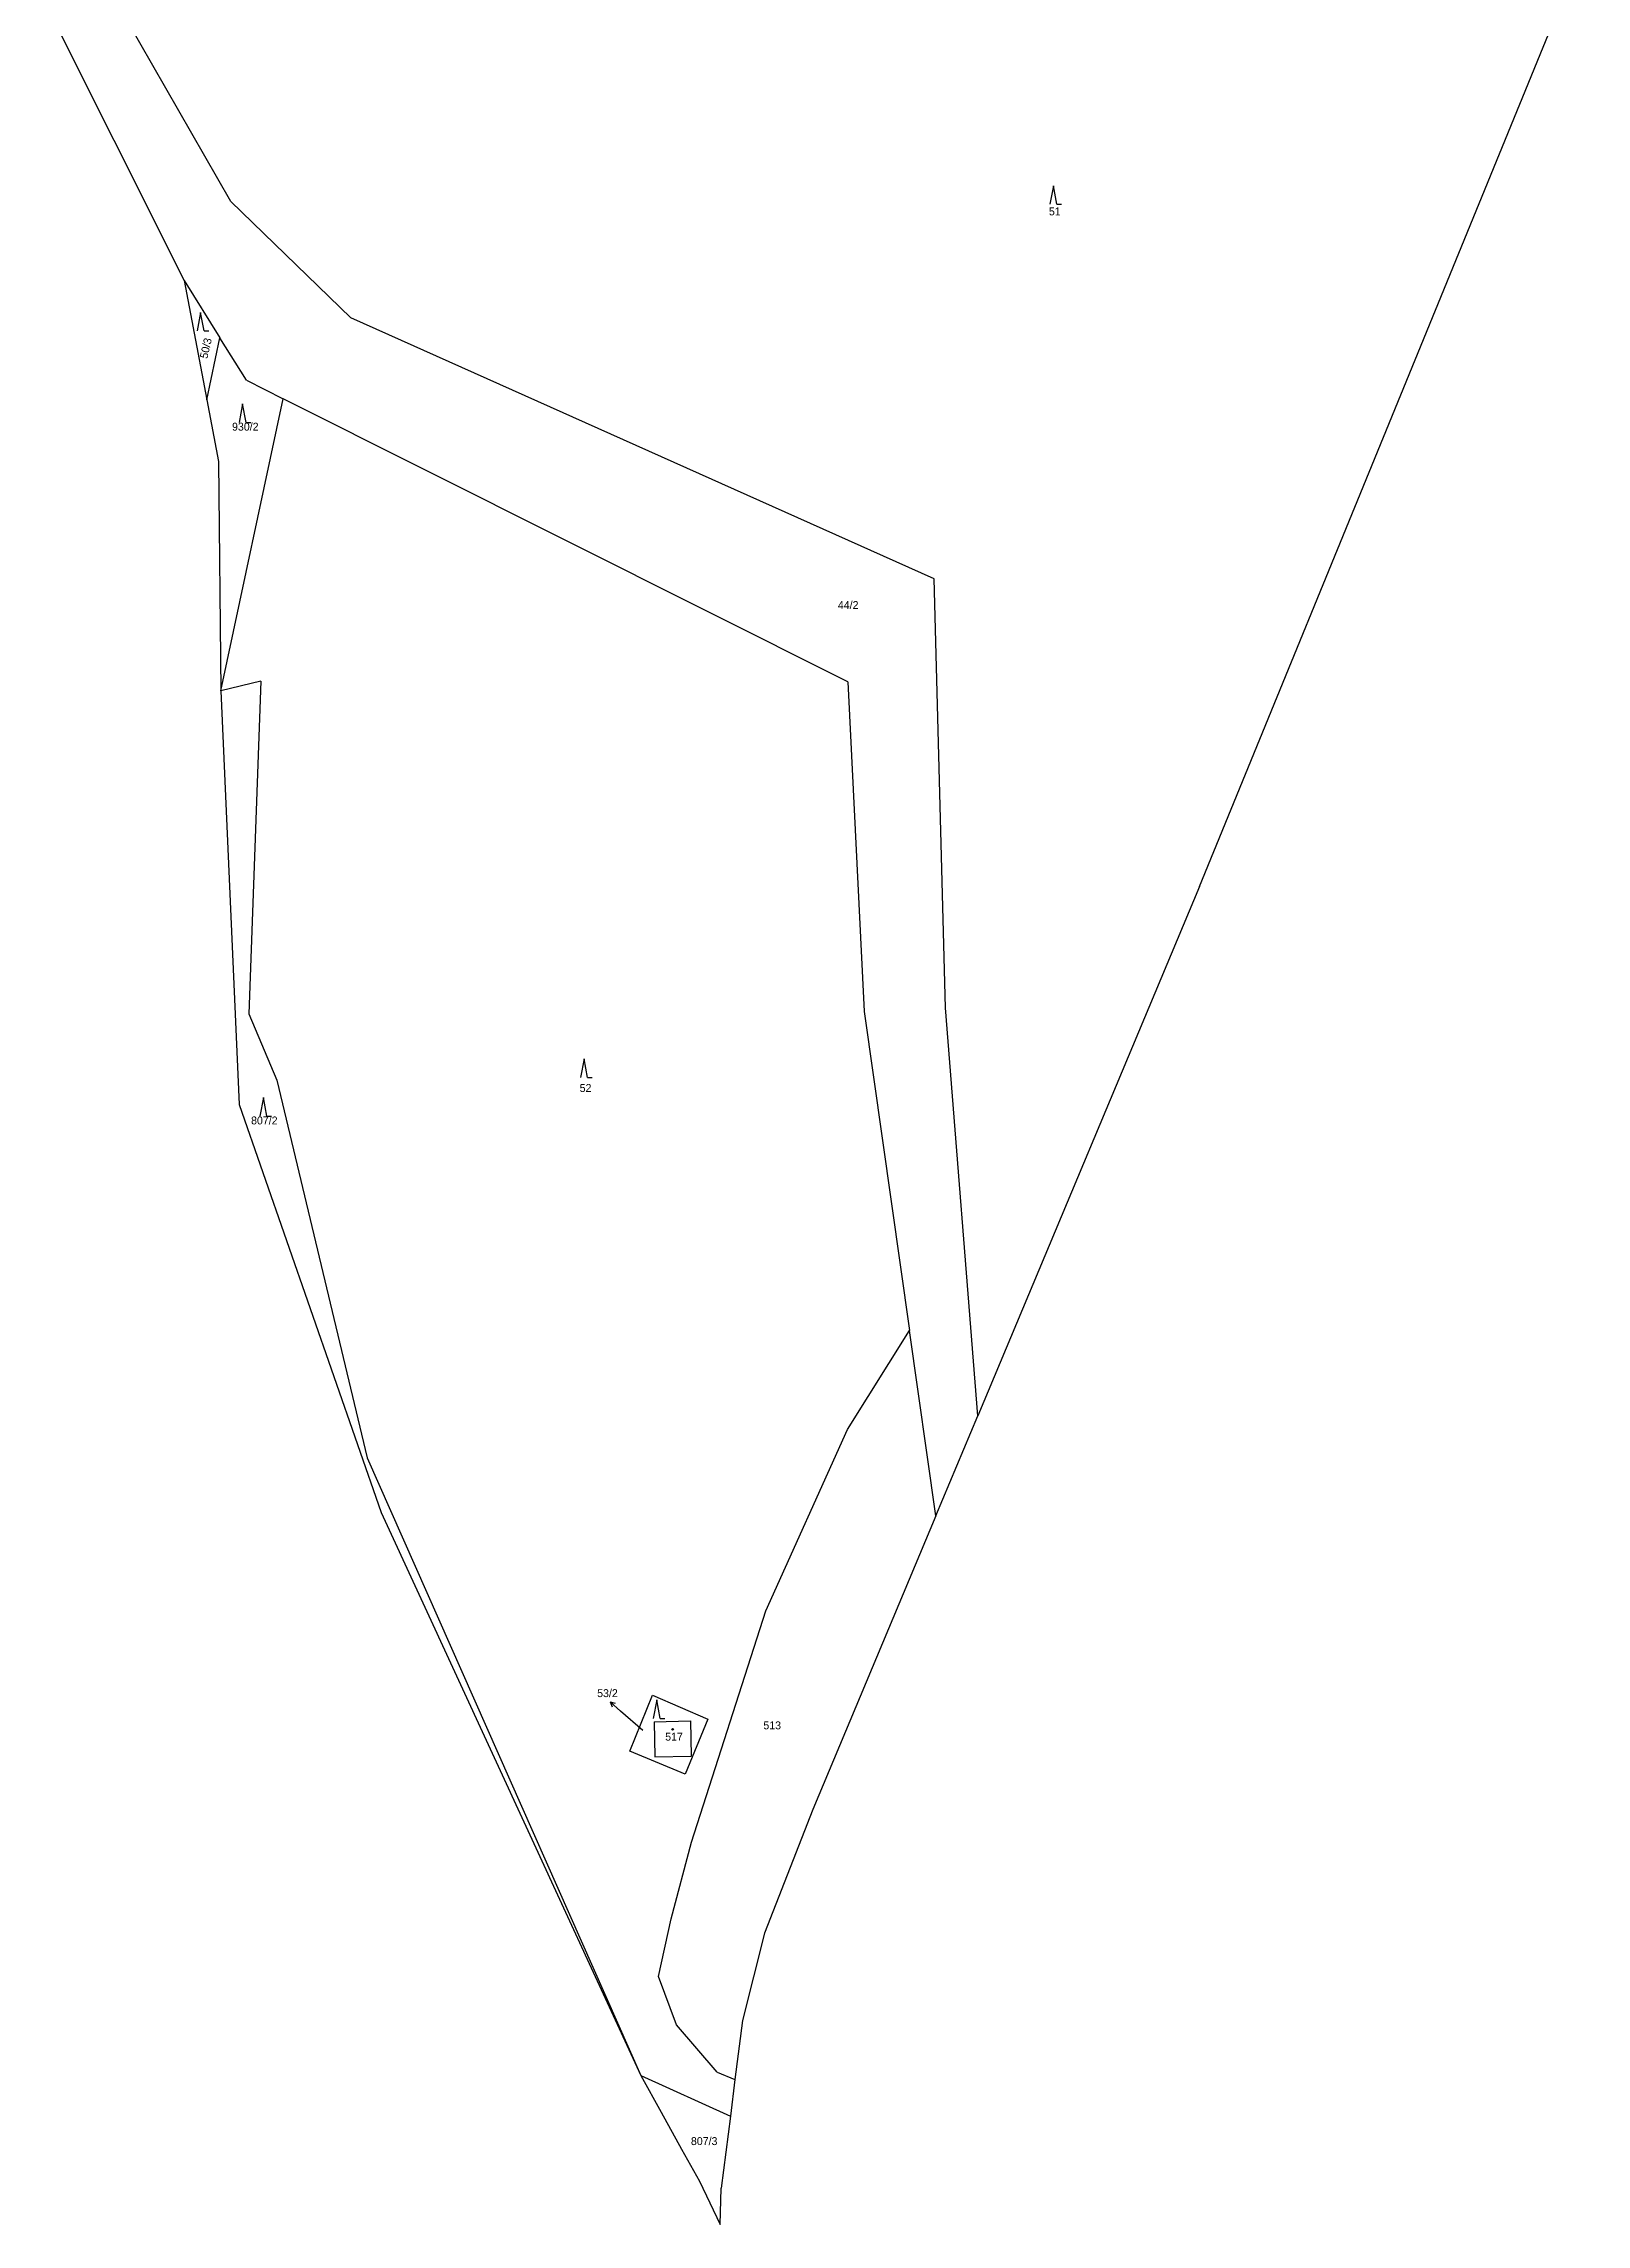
# Model space of a CAD drawing. Extents: x -781820 to -781273, y -1068784 to -1067834.
# Drawn here: x -781604.7 to -781273.2, y -1068783.7 to -1068315.2 of the extents above; entities that cross this region are included whole.
import ezdxf
from ezdxf.enums import TextEntityAlignment as Align

# ---------------------------------------------------------------- set-up
doc = ezdxf.new("R2010")
doc.units = 0
doc.linetypes.add('0_205_2', pattern=[0])
doc.linetypes.add('0_206_2', pattern=[0])
for name, color, linetype in [('1029', 1, 'CONTINUOUS'), ('18', 1, 'CONTINUOUS'), ('20502', 1, 'CONTINUOUS'), ('20600', 1, 'CONTINUOUS'), ('20602', 1, 'CONTINUOUS'), ('21900', 1, 'CONTINUOUS'), ('308', 1, 'CONTINUOUS'), ('404', 1, 'CONTINUOUS')]:
    doc.layers.add(name, color=color, linetype=linetype)

# ---------------------------------------------------------------- blocks, each defined once
blk = doc.blocks.new('4_02$0')
at = {"layer": '404', "color": 255, "linetype": 'CONTINUOUS'}
blk.add_circle((-0.01, 0), 0.175, dxfattribs=at)
blk = doc.blocks.new('1029$1')
at = {"layer": '1029', "color": 6, "linetype": 'CONTINUOUS'}
for p, q in [((0, 3), (-0.5, 2)), ((0, 0), (0, 3)), ((0, 3), (0.5, 2))]:
    blk.add_line(p, q, dxfattribs=at)
blk = doc.blocks.new('3_08$2')
at = {"layer": '308', "color": 255, "linetype": 'CONTINUOUS'}
for p, q in [((0, 4), (-0.75, 0)), ((0.75, 0), (0, 4)), ((0.75, 0), (1.75, 0))]:
    blk.add_line(p, q, dxfattribs=at)

msp = doc.modelspace()

# ---------------------------------------------------------------- linework, layer by layer
at = {"layer": '1029', "color": 255, "linetype": 'CONTINUOUS'}
msp.add_line((-781475.94, -1068677.58), (-781480.69, -1068673.42), dxfattribs=at)
at = {"layer": '20502', "color": 3, "linetype": '0_205_2'}
for p, q in [((-781604.65, -1068305.69), (-781574.45, -1068366.07)), ((-781574.45, -1068366.07), (-781569.61, -1068391.74)), ((-781569.61, -1068391.74), (-781567.1, -1068405)), ((-781567.1, -1068405), (-781566.6, -1068454.25)), ((-781566.6, -1068454.25), (-781562.67, -1068543.08)), ((-781562.67, -1068543.08), (-781532.14, -1068630.75)), ((-781532.14, -1068630.75), (-781476.35, -1068751.72)), ((-781476.35, -1068751.72), (-781471.99, -1068759.63)), ((-781471.99, -1068759.63), (-781467.63, -1068767.52)), ((-781467.63, -1068767.52), (-781463.75, -1068774.4)), ((-781463.75, -1068774.4), (-781459.29, -1068783.71))]:
    msp.add_line(p, q, dxfattribs=at)
at = {"layer": '20600', "color": 3, "linetype": 'CONTINUOUS'}
for p, q in [((-781412.97, -1068631.49), (-781439.41, -1068694.61)), ((-781439.41, -1068694.61), (-781449.8, -1068721.18)), ((-781449.8, -1068721.18), (-781454.5, -1068739.93)), ((-781454.5, -1068739.93), (-781456.11, -1068752.6)), ((-781456.11, -1068752.6), (-781457.11, -1068760.45))]:
    msp.add_line(p, q, dxfattribs=at)
at = {"layer": '20602', "color": 3, "linetype": '0_206_2'}
for p, q in [((-781309.99, -1068383.1), (-781273.19, -1068293.21)), ((-781356.32, -1068496.25), (-781309.99, -1068383.1)), ((-781356.32, -1068496.25), (-781403.96, -1068609.99)), ((-781412.97, -1068631.49), (-781403.96, -1068609.99)), ((-781457.11, -1068760.45), (-781459.08, -1068775.9)), ((-781459.29, -1068783.71), (-781459.08, -1068775.9))]:
    msp.add_line(p, q, dxfattribs=at)
at = {"layer": '21900', "color": 3, "linetype": 'CONTINUOUS'}
for p, q in [((-781564.45, -1068349.14), (-781592.45, -1068300.27)), ((-781538.61, -1068374.11), (-781564.45, -1068349.14)), ((-781574.45, -1068366.07), (-781566.76, -1068378.41)), ((-781569.61, -1068391.74), (-781566.76, -1068378.41)), ((-781561.06, -1068387.53), (-781566.76, -1068378.41)), ((-781413.29, -1068430.17), (-781538.61, -1068374.11)), ((-781561.06, -1068387.53), (-781553.19, -1068391.48)), ((-781566.6, -1068454.25), (-781553.19, -1068391.48)), ((-781431.86, -1068452.31), (-781553.19, -1068391.48)), ((-781410.91, -1068522.35), (-781413.29, -1068430.17)), ((-781557.98, -1068452.16), (-781566.6, -1068454.25)), ((-781557.98, -1068452.16), (-781560.59, -1068523.66)), ((-781431.86, -1068452.31), (-781428.35, -1068523.13)), ((-781560.59, -1068523.66), (-781554.57, -1068537.85)), ((-781428.35, -1068523.13), (-781418.62, -1068591.7)), ((-781403.96, -1068609.99), (-781410.91, -1068522.35)), ((-781554.57, -1068537.85), (-781535.13, -1068619.03)), ((-781431.94, -1068612.92), (-781418.62, -1068591.7)), ((-781412.97, -1068631.49), (-781418.62, -1068591.7)), ((-781449.5, -1068651.9), (-781431.94, -1068612.92)), ((-781535.13, -1068619.03), (-781476.35, -1068751.72)), ((-781465.42, -1068701.59), (-781449.5, -1068651.9)), ((-781478.71, -1068682.01), (-781473.83, -1068670.04)), ((-781473.83, -1068670.04), (-781461.97, -1068675.17)), ((-781473.47, -1068675.74), (-781465.66, -1068675.56)), ((-781473.47, -1068675.74), (-781473.3, -1068683.27)), ((-781461.97, -1068675.17), (-781466.81, -1068686.99)), ((-781465.66, -1068675.56), (-781465.49, -1068683.09)), ((-781466.81, -1068686.99), (-781478.71, -1068682.01)), ((-781473.3, -1068683.27), (-781465.49, -1068683.09)), ((-781469.81, -1068718.07), (-781465.42, -1068701.59)), ((-781472.55, -1068730.42), (-781469.81, -1068718.07)), ((-781468.71, -1068740.85), (-781472.55, -1068730.42)), ((-781459.93, -1068751.01), (-781468.71, -1068740.85)), ((-781476.35, -1068751.72), (-781457.11, -1068760.45)), ((-781459.93, -1068751.01), (-781456.11, -1068752.6))]:
    msp.add_line(p, q, dxfattribs=at)

# ---------------------------------------------------------------- block references
at = {"layer": '1029', "color": 0, "linetype": 'BYBLOCK', "rotation": 49}
msp.add_blockref('1029$1', (-781480.69, -1068673.42), dxfattribs=at)
at = {"layer": '308', "color": 0, "linetype": 'BYBLOCK'}
for p in [(-781387.69, -1068349.71), (-781570.92, -1068376.93), (-781561.9, -1068396.61), (-781488.54, -1068537.3), (-781557.42, -1068545.59), (-781472.93, -1068675.02)]:
    msp.add_blockref('3_08$2', p, dxfattribs=at)
at = {"layer": '404', "color": 0, "linetype": 'BYBLOCK'}
msp.add_blockref('4_02$0', (-781469.49, -1068677.36), dxfattribs=at)

# ---------------------------------------------------------------- texts
at = {"layer": '18', "color": 255, "linetype": 'CONTINUOUS'}
for s, p in [('51', (-781388.67, -1068352.6)), ('52', (-781489.48, -1068540.93)), ('517', (-781471.11, -1068680.29)), ('513', (-781450.01, -1068677.86))]:
    msp.add_text(s, height=1.7, dxfattribs=at).set_placement(p, align=Align.BOTTOM_LEFT)
msp.add_text('50/3', height=1.7, rotation=77, dxfattribs=at).set_placement((-781568.48, -1068380.94), align=Align.BOTTOM_CENTER)
for s, p in [('930/2', (-781561.32, -1068398.85)), ('44/2', (-781431.79, -1068437.17)), ('807/2', (-781557.23, -1068547.9)), ('53/2', (-781483.51, -1068670.94)), ('807/3', (-781462.73, -1068767.18))]:
    msp.add_text(s, height=1.7, dxfattribs=at).set_placement(p, align=Align.BOTTOM_CENTER)

doc.saveas('drawing.dxf')
